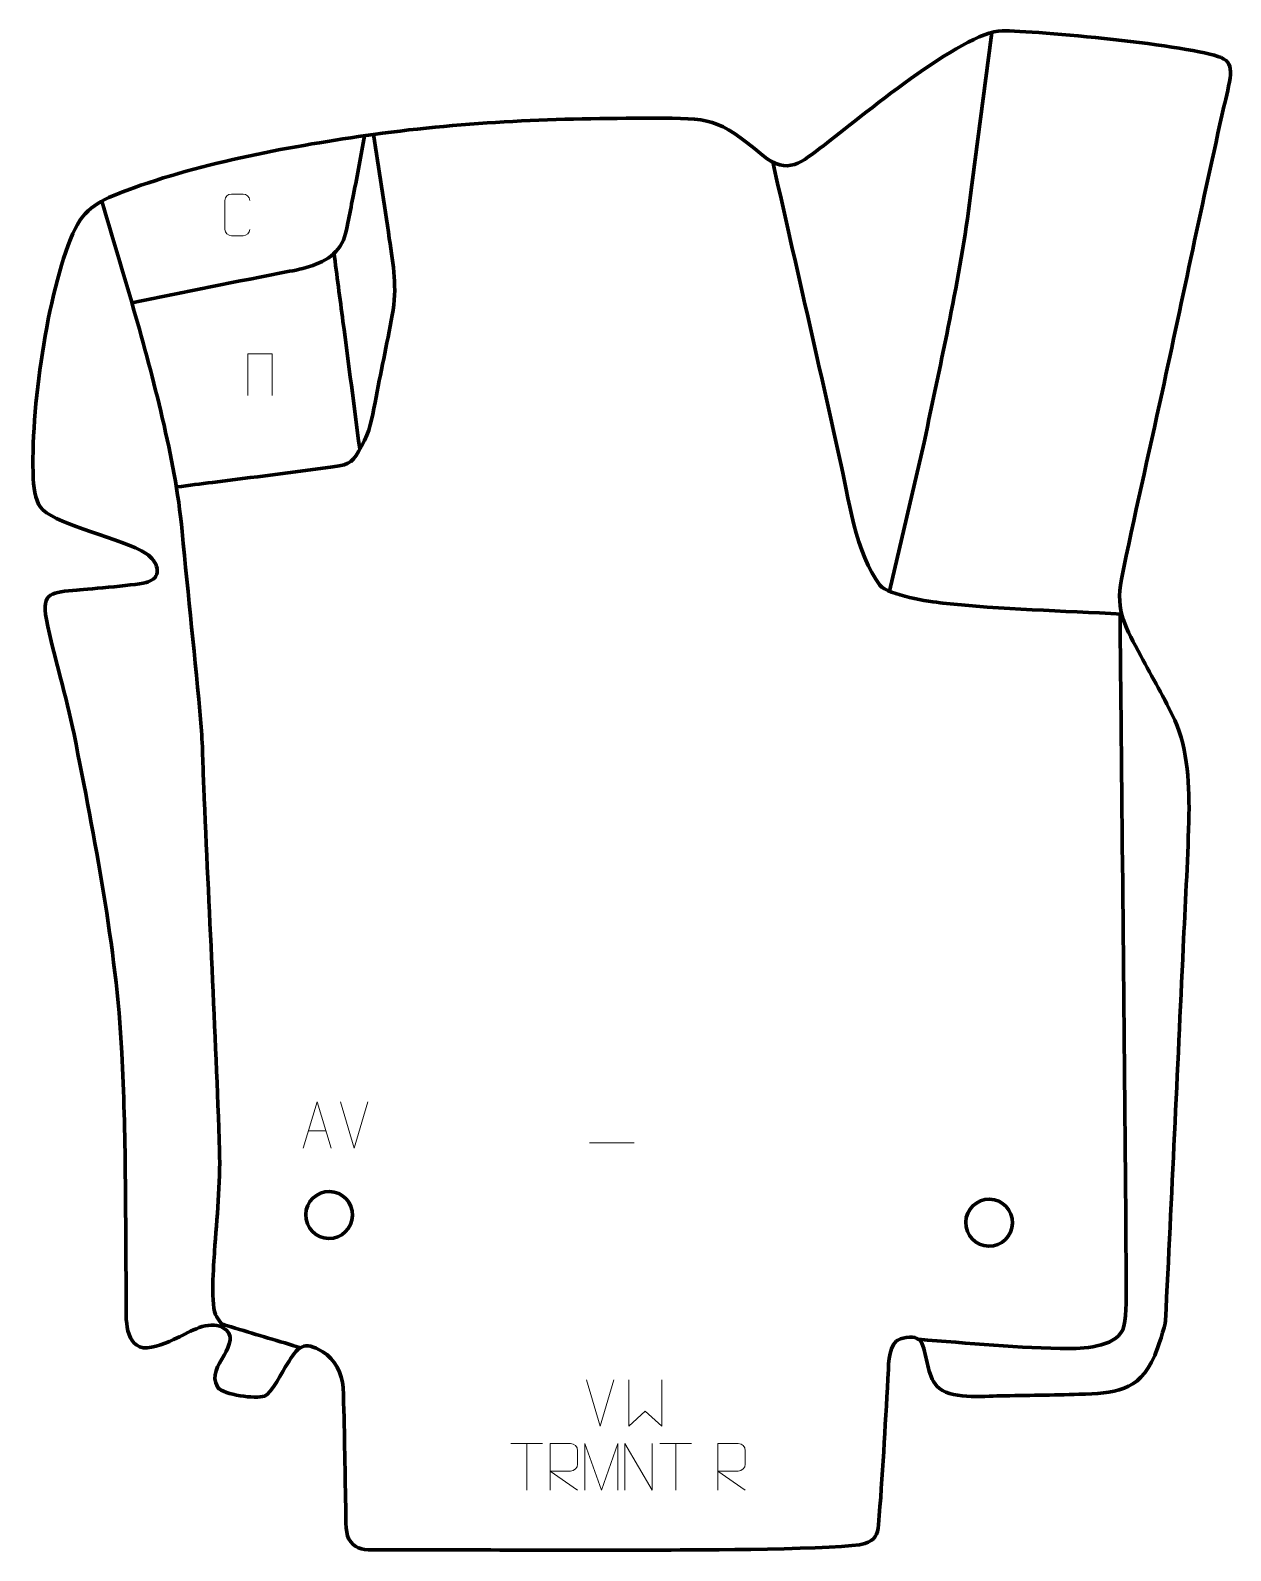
# Model space of a CAD drawing. Header units: millimetres. Extents: x 959 to 1603, y 98 to 914.
import ezdxf

# ---------------------------------------------------------------- set-up
doc = ezdxf.new("R2010")
doc.units = ezdxf.units.MM
doc.header["$MEASUREMENT"] = 0
doc.layers.add('layer 1', color=7, linetype='Continuous')
doc.layers.add('layer 2', color=7, linetype='Continuous')

msp = doc.modelspace()

# ---------------------------------------------------------------- linework, layer by layer
at = {"layer": 'layer 1', "color": 140, "lineweight": 158}
for points, knots in [([(1419.8383, 613.2313), (1419.8383, 613.2313), (1438.4455, 693.0601), (1438.4455, 693.0601), (1438.4455, 693.0601), (1447.6582, 737.8886), (1457.6474, 780.3673), (1463.4182, 825.8456), (1463.4182, 825.8456), (1467.2163, 854.9391), (1471.014, 884.0328), (1474.8119, 913.1263)], [0, 0, 0, 0, 0.25, 0.25, 0.25, 0.25, 0.5, 0.5, 0.5, 0.5, 1, 1, 1, 1]), ([(1013.1169, 768.0091), (1041.3934, 773.9155), (1069.4986, 779.4554), (1097.852, 784.9481), (1097.852, 784.9481), (1107.1136, 786.7429), (1117.7287, 789.1988), (1123.8888, 796.9463), (1123.8888, 796.9463), (1123.8888, 796.9463), (1125.0647, 798.5186), (1125.0647, 798.5186), (1125.0647, 798.5186), (1127.6894, 802.3862), (1128.5162, 808.1193), (1129.4817, 812.6527), (1129.4817, 812.6527), (1130.4573, 817.1352), (1131.2841, 821.6571), (1132.1537, 826.1616), (1132.1537, 826.1616), (1134.2793, 836.6291), (1136.2669, 847.1931), (1138.1056, 857.7174)], [0, 0, 0, 0, 0.14285714, 0.14285714, 0.14285714, 0.14285714, 0.28571429, 0.28571429, 0.28571429, 0.28571429, 0.42857143, 0.42857143, 0.42857143, 0.42857143, 0.57142857, 0.57142857, 0.57142857, 0.57142857, 0.71428571, 0.71428571, 0.71428571, 0.71428571, 1, 1, 1, 1]), ([(1037.4736, 669.2405), (1043.8147, 670.0579), (1050.1559, 670.8751), (1056.497, 671.6925), (1056.497, 671.6925), (1078.032, 674.464), (1099.66, 677.0335), (1121.1597, 680.0092), (1121.1597, 680.0092), (1131.0814, 681.3825), (1131.8392, 682.8144), (1136.4797, 691.1577), (1136.4797, 691.1577), (1141.0843, 699.4362), (1141.9867, 705.4184), (1143.7289, 714.5706), (1143.7289, 714.5706), (1146.7078, 730.2195), (1150.063, 745.7685), (1152.9822, 761.4069), (1152.9822, 761.4069), (1155.7646, 776.4485), (1153.4981, 787.7006), (1151.388, 802.5483), (1151.388, 802.5483), (1148.7416, 821.1701), (1145.8321, 839.8238), (1142.8341, 858.3955)], [0, 0, 0, 0, 0.125, 0.125, 0.125, 0.125, 0.25, 0.25, 0.25, 0.25, 0.375, 0.375, 0.375, 0.375, 0.5, 0.5, 0.5, 0.5, 0.625, 0.625, 0.625, 0.625, 0.75, 0.75, 0.75, 0.75, 1, 1, 1, 1]), ([(1544.5231, 600.9827), (1512.8487, 602.7845), (1479.9966, 603.5344), (1448.5451, 606.9086), (1448.5451, 606.9086), (1441.0208, 607.7157), (1419.4874, 610.9867), (1414.7477, 616.5601), (1414.7477, 616.5601), (1401.9141, 632.5362), (1397.5328, 664.6014), (1393.0509, 684.8354), (1393.0509, 684.8354), (1381.5668, 736.681), (1369.6537, 788.4305), (1357.9907, 840.236), (1357.9907, 840.236), (1357.7093, 841.486), (1357.428, 842.736), (1357.1467, 843.986)], [0, 0, 0, 0, 0.16666667, 0.16666667, 0.16666667, 0.16666667, 0.33333333, 0.33333333, 0.33333333, 0.33333333, 0.5, 0.5, 0.5, 0.5, 0.66666667, 0.66666667, 0.66666667, 0.66666667, 1, 1, 1, 1]), ([(997.0625, 822.648), (1008.5877, 783.6112), (1020.2871, 746.0197), (1029.5499, 706.2714), (1029.5499, 706.2714), (1034.4905, 685.0698), (1038.1055, 667.0718), (1040.1787, 645.2975), (1040.1787, 645.2975), (1043.4418, 611.0698), (1047.1815, 576.7545), (1050.2626, 542.5418), (1050.2626, 542.5418), (1051.2614, 531.4502), (1051.2839, 519.3314), (1051.7739, 508.0784), (1051.7739, 508.0784), (1054.6092, 443.106), (1058.114, 378.0028), (1060.2678, 313.0217), (1060.2678, 313.0217), (1060.7755, 295.7848), (1058.7916, 276.5161), (1057.5782, 259.1597), (1057.5782, 259.1597), (1057.1058, 252.403), (1055.3249, 228.8794), (1058.5903, 224.1307), (1058.5903, 224.1307), (1062.1063, 219.0177), (1060.557, 220.2589), (1066.4787, 218.4763), (1066.4787, 218.4763), (1078.2697, 214.9271), (1090.0698, 211.411), (1101.866, 207.8797), (1101.866, 207.8797), (1101.866, 207.8797), (1103.7, 207.3302), (1103.7, 207.3302)], [0, 0, 0, 0, 0.09090909, 0.09090909, 0.09090909, 0.09090909, 0.18181818, 0.18181818, 0.18181818, 0.18181818, 0.27272727, 0.27272727, 0.27272727, 0.27272727, 0.36363636, 0.36363636, 0.36363636, 0.36363636, 0.45454545, 0.45454545, 0.45454545, 0.45454545, 0.54545455, 0.54545455, 0.54545455, 0.54545455, 0.63636364, 0.63636364, 0.63636364, 0.63636364, 0.72727273, 0.72727273, 0.72727273, 0.72727273, 0.81818182, 0.81818182, 0.81818182, 0.81818182, 1, 1, 1, 1]), ([(1121.6395, 795.0814), (1123.2632, 782.7506), (1124.8868, 770.4198), (1126.5106, 758.089), (1126.5106, 758.089), (1129.5083, 735.3246), (1132.5058, 712.5601), (1135.5035, 689.7956)], [0, 0, 0, 0, 0.33333333, 0.33333333, 0.33333333, 0.33333333, 1, 1, 1, 1]), ([(1435.3045, 211.8411), (1461.8059, 209.8481), (1489.914, 206.9232), (1516.3883, 206.91), (1516.3883, 206.91), (1525.2789, 206.9056), (1543.305, 208.0931), (1545.6775, 218.8866), (1545.6775, 218.8866), (1547.154, 225.6047), (1546.9354, 236.3225), (1546.9196, 243.6915), (1546.9196, 243.6915), (1546.2662, 347.241), (1545.0252, 450.8612), (1544.0379, 554.4149), (1544.0379, 554.4149), (1543.887, 570.2439), (1543.7359, 586.0729), (1543.5843, 601.9019)], [0, 0, 0, 0, 0.16666667, 0.16666667, 0.16666667, 0.16666667, 0.33333333, 0.33333333, 0.33333333, 0.33333333, 0.5, 0.5, 0.5, 0.5, 0.66666667, 0.66666667, 0.66666667, 0.66666667, 1, 1, 1, 1])]:
    msp.add_open_spline(points, degree=3, knots=knots, dxfattribs=at)
at = {"layer": 'layer 1', "color": 142, "lineweight": 200}
for points in [[(1118.8172, 265.9602), (1111.8761, 266.1034), (1106.3654, 271.8465), (1106.5087, 278.7875), (1106.5087, 278.7875), (1106.6519, 285.7285), (1112.3949, 291.2392), (1119.336, 291.096), (1119.336, 291.096), (1126.277, 290.9527), (1131.7877, 285.2097), (1131.6445, 278.2687), (1131.6445, 278.2687), (1131.5012, 271.3277), (1125.7582, 265.8169), (1118.8172, 265.9602)], [(1473.0875, 261.8419), (1466.1465, 261.9851), (1460.6358, 267.7281), (1460.779, 274.6691), (1460.779, 274.6691), (1460.9223, 281.6101), (1466.6652, 287.1209), (1473.6063, 286.9776), (1473.6063, 286.9776), (1480.5473, 286.8344), (1486.058, 281.0914), (1485.9148, 274.1504), (1485.9148, 274.1504), (1485.7715, 267.2094), (1480.0286, 261.6986), (1473.0875, 261.8419)]]:
    msp.add_open_spline(points, degree=3, knots=[0, 0, 0, 0, 0.2, 0.2, 0.2, 0.2, 0.4, 0.4, 0.4, 0.4, 0.6, 0.6, 0.6, 0.6, 1, 1, 1, 1], dxfattribs=at)
at = {"layer": 'layer 2', "color": 242, "lineweight": 158}
msp.add_open_spline([(1597.7995, 899.6535), (1602.3156, 897.5712), (1602.9405, 895.2476), (1602.9036, 890.3416), (1602.9036, 890.3416), (1602.5558, 886.1508), (1600.3805, 877.8426), (1599.3797, 873.4144), (1599.3797, 873.4144), (1587.8812, 822.4288), (1577.2669, 771.0793), (1566.1608, 719.9791), (1566.1608, 719.9791), (1558.9103, 686.6508), (1551.1219, 653.1266), (1544.3427, 619.7369), (1544.3427, 619.7369), (1541.0035, 602.3389), (1546.8245, 593.4336), (1554.7319, 578.6347), (1554.7319, 578.6347), (1560.845, 567.2149), (1567.4717, 555.6956), (1573.0321, 544.0258), (1573.0321, 544.0258), (1580.0198, 528.2344), (1581.0134, 508.7006), (1580.5018, 489.6337), (1580.5018, 489.6337), (1579.8772, 467.2816), (1578.5559, 444.5144), (1577.5153, 422.1547), (1577.5153, 422.1547), (1574.4104, 355.4322), (1571.2925, 288.6852), (1567.9913, 221.9724), (1567.9913, 221.9724), (1567.8329, 218.7706), (1563.6656, 206.5283), (1562.2134, 203.1582), (1562.2134, 203.1582), (1553.3818, 183.1933), (1540.6599, 183.1106), (1521.5506, 182.3408), (1521.5506, 182.3408), (1507.6176, 181.7795), (1493.2537, 181.7745), (1479.2561, 181.4872), (1479.2561, 181.4872), (1470.2072, 181.254), (1451.703, 179.4029), (1445.2981, 186.7659), (1445.2981, 186.7659), (1439.913, 192.9564), (1440.4645, 202.1036), (1437.1604, 209.8263), (1437.1604, 209.8263), (1436.564, 211.2203), (1435.7863, 211.5427), (1434.4436, 212.3542), (1434.4436, 212.3542), (1432.2163, 213.7006), (1425.4142, 212.5876), (1423.462, 210.8328), (1423.462, 210.8328), (1418.8414, 206.6794), (1419.4099, 196.6689), (1419.0447, 190.7256), (1419.0447, 190.7256), (1417.4545, 164.7388), (1416.2036, 138.2236), (1413.9553, 112.3367), (1413.9553, 112.3367), (1413.4872, 106.9467), (1412.2064, 104.1548), (1406.5633, 102.2205), (1406.5633, 102.2205), (1396.1449, 98.8619), (1313.7016, 98.8165), (1299.1644, 98.7367), (1299.1644, 98.7367), (1246.752, 98.4487), (1194.3909, 98.9717), (1142.0072, 98.8437), (1142.0072, 98.8437), (1136.3179, 98.8297), (1132.729, 99.4964), (1129.5726, 104.9385), (1129.5726, 104.9385), (1127.6396, 108.2713), (1128.1282, 117.6897), (1128.0178, 121.9789), (1128.0178, 121.9789), (1127.4685, 143.3067), (1127.4132, 164.6307), (1126.5935, 185.9544), (1126.5935, 185.9544), (1126.0264, 193.4837), (1122.1826, 201.159), (1115.6667, 205.17), (1115.6667, 205.17), (1105.2897, 211.4129), (1102.2788, 207.8368), (1096.4983, 198.4972), (1096.4983, 198.4972), (1094.455, 195.063), (1087.7676, 182.3527), (1084.4685, 181.3223), (1084.4685, 181.3223), (1079.5603, 179.7894), (1062.6086, 181.9052), (1059.3225, 186.0419), (1059.3225, 186.0419), (1055.4634, 192.4605), (1059.5638, 197.5189), (1062.7427, 203.3753), (1062.7427, 203.3753), (1065.5245, 208.5003), (1068.8203, 214.5495), (1061.8768, 218.1566), (1061.8768, 218.1566), (1054.0475, 222.2238), (1044.6124, 215.8792), (1037.5062, 212.6012), (1037.5062, 212.6012), (1032.5689, 210.3237), (1024.8033, 206.7603), (1019.3148, 207.2028), (1019.3148, 207.2028), (1008.4806, 209.3476), (1010.2481, 225.7618), (1010.1671, 233.9973), (1010.1671, 233.9973), (1009.7412, 277.3339), (1010.0938, 322.5517), (1007.85, 365.5522), (1007.85, 365.5522), (1004.7365, 423.1045), (993.2822, 480.0417), (982.2139, 536.4991), (982.2139, 536.4991), (977.9039, 557.2265), (971.6198, 577.4638), (967.3556, 598.1461), (967.3556, 598.1461), (964.2817, 613.0552), (970.6785, 612.6075), (983.7353, 613.8888), (983.7353, 613.8888), (990.9023, 614.5874), (1017.0365, 616.4937), (1022.0358, 618.3261), (1022.0358, 618.3261), (1030.2643, 621.3424), (1026.659, 629.5095), (1021.1257, 633.4149), (1021.1257, 633.4149), (1007.15, 641.9418), (974.4157, 648.4195), (965.4399, 657.0143), (965.4399, 657.0143), (961.8691, 660.4335), (960.5793, 666.7468), (960.2898, 673.6294), (960.2898, 673.6294), (958.7489, 710.2721), (967.7361, 773.2102), (981.5257, 805.2698), (981.5257, 805.2698), (987.8181, 819.4231), (996.4842, 823.1692), (1010.3345, 828.3341), (1010.3345, 828.3341), (1051.3624, 843.6337), (1099.7783, 852.2916), (1142.9144, 858.4069), (1142.9144, 858.4069), (1193.7831, 865.4264), (1241.5828, 867.2262), (1292.8185, 867.1019), (1292.8185, 867.1019), (1323.7438, 867.0268), (1327.3259, 867.662), (1351.7314, 847.2386), (1351.7314, 847.2386), (1365.4574, 836.1735), (1372.54, 843.4384), (1384.541, 852.5132), (1384.541, 852.5132), (1403.1907, 866.6157), (1458.9323, 913.6657), (1480.2622, 913.9783), (1480.2622, 913.9783), (1498.0411, 914.2391), (1582.2447, 906.1923), (1597.7995, 899.6535)], degree=3, knots=[0, 0, 0, 0, 0.02, 0.02, 0.02, 0.02, 0.04, 0.04, 0.04, 0.04, 0.06, 0.06, 0.06, 0.06, 0.08, 0.08, 0.08, 0.08, 0.1, 0.1, 0.1, 0.1, 0.12, 0.12, 0.12, 0.12, 0.14, 0.14, 0.14, 0.14, 0.16, 0.16, 0.16, 0.16, 0.18, 0.18, 0.18, 0.18, 0.2, 0.2, 0.2, 0.2, 0.22, 0.22, 0.22, 0.22, 0.24, 0.24, 0.24, 0.24, 0.26, 0.26, 0.26, 0.26, 0.28, 0.28, 0.28, 0.28, 0.3, 0.3, 0.3, 0.3, 0.32, 0.32, 0.32, 0.32, 0.34, 0.34, 0.34, 0.34, 0.36, 0.36, 0.36, 0.36, 0.38, 0.38, 0.38, 0.38, 0.4, 0.4, 0.4, 0.4, 0.42, 0.42, 0.42, 0.42, 0.44, 0.44, 0.44, 0.44, 0.46, 0.46, 0.46, 0.46, 0.48, 0.48, 0.48, 0.48, 0.5, 0.5, 0.5, 0.5, 0.52, 0.52, 0.52, 0.52, 0.54, 0.54, 0.54, 0.54, 0.56, 0.56, 0.56, 0.56, 0.58, 0.58, 0.58, 0.58, 0.6, 0.6, 0.6, 0.6, 0.62, 0.62, 0.62, 0.62, 0.64, 0.64, 0.64, 0.64, 0.66, 0.66, 0.66, 0.66, 0.68, 0.68, 0.68, 0.68, 0.7, 0.7, 0.7, 0.7, 0.72, 0.72, 0.72, 0.72, 0.74, 0.74, 0.74, 0.74, 0.76, 0.76, 0.76, 0.76, 0.78, 0.78, 0.78, 0.78, 0.8, 0.8, 0.8, 0.8, 0.82, 0.82, 0.82, 0.82, 0.84, 0.84, 0.84, 0.84, 0.86, 0.86, 0.86, 0.86, 0.88, 0.88, 0.88, 0.88, 0.9, 0.9, 0.9, 0.9, 0.92, 0.92, 0.92, 0.92, 0.94, 0.94, 0.94, 0.94, 0.96, 0.96, 0.96, 0.96, 1, 1, 1, 1], dxfattribs=at)
at = {"layer": 'layer 2', "color": 250, "lineweight": 9}
for points, knots in [([(1076.4767, 807.4858), (1076.3515, 805.4048), (1074.8493, 804.0796), (1072.9256, 804.0699), (1072.9256, 804.0699), (1070.837, 804.0702), (1068.7484, 804.0702), (1066.6601, 804.0699), (1066.6601, 804.0699), (1064.9359, 803.9755), (1063.1695, 805.6634), (1063.1795, 807.4702), (1063.1795, 807.4702), (1063.1799, 812.6384), (1063.1799, 817.8061), (1063.1795, 822.9735), (1063.1795, 822.9735), (1063.1833, 824.8886), (1064.7478, 826.4285), (1066.6757, 826.4164), (1066.6757, 826.4164), (1068.7587, 826.4164), (1070.8422, 826.4164), (1072.9256, 826.4164), (1072.9256, 826.4164), (1074.6691, 826.4482), (1076.4528, 825.1123), (1076.4767, 822.9289)], [0, 0, 0, 0, 0.125, 0.125, 0.125, 0.125, 0.25, 0.25, 0.25, 0.25, 0.375, 0.375, 0.375, 0.375, 0.5, 0.5, 0.5, 0.5, 0.625, 0.625, 0.625, 0.625, 0.75, 0.75, 0.75, 0.75, 1, 1, 1, 1]), ([(1075.4398, 718.3413), (1075.4398, 718.3413), (1075.4398, 740.6916), (1075.4398, 740.6916), (1075.4398, 740.6916), (1075.4398, 740.6916), (1088.5581, 740.6916), (1088.5581, 740.6916), (1088.5581, 740.6916), (1088.5581, 740.6916), (1088.5581, 718.3413), (1088.5581, 718.3413)], [0, 0, 0, 0, 0.25, 0.25, 0.25, 0.25, 0.5, 0.5, 0.5, 0.5, 1, 1, 1, 1]), ([(1105.2356, 314.3961), (1105.2356, 314.3961), (1112.6066, 339.3496), (1112.6066, 339.3496), (1112.6066, 339.3496), (1112.6066, 339.3496), (1120.1765, 314.3961), (1120.1765, 314.3961)], [0, 0, 0, 0, 0.33333333, 0.33333333, 0.33333333, 0.33333333, 1, 1, 1, 1]), ([(1279.8983, 190.1659), (1279.8983, 190.1659), (1279.8983, 165.2079), (1279.8983, 165.2079), (1279.8983, 165.2079), (1279.8983, 165.2079), (1288.741, 173.2726), (1288.741, 173.2726), (1288.741, 173.2726), (1288.741, 173.2726), (1297.5834, 165.2085), (1297.5834, 165.2085), (1297.5834, 165.2085), (1297.5834, 165.2085), (1297.5834, 190.1659), (1297.5834, 190.1659)], [0, 0, 0, 0, 0.2, 0.2, 0.2, 0.2, 0.4, 0.4, 0.4, 0.4, 0.6, 0.6, 0.6, 0.6, 1, 1, 1, 1]), ([(1237.7865, 130.9461), (1237.7865, 130.9461), (1237.7865, 155.8996), (1237.7865, 155.8996), (1237.7865, 155.8996), (1241.3813, 155.8996), (1244.9768, 155.8996), (1248.572, 155.8996), (1248.572, 155.8996), (1250.8973, 155.8619), (1252.4546, 154.3719), (1252.4505, 152.0055), (1252.4505, 152.0055), (1252.4501, 149.97), (1252.4501, 146.9106), (1252.4505, 144.8746), (1252.4505, 144.8746), (1252.444, 142.9991), (1250.6317, 141.0573), (1248.6222, 141.0382), (1248.6222, 141.0382), (1248.6222, 141.0382), (1237.7865, 141.0382), (1237.7865, 141.0382), (1237.7865, 141.0382), (1237.7865, 141.0382), (1252.4412, 130.9461), (1252.4412, 130.9461)], [0, 0, 0, 0, 0.125, 0.125, 0.125, 0.125, 0.25, 0.25, 0.25, 0.25, 0.375, 0.375, 0.375, 0.375, 0.5, 0.5, 0.5, 0.5, 0.625, 0.625, 0.625, 0.625, 0.75, 0.75, 0.75, 0.75, 1, 1, 1, 1]), ([(1256.276, 130.9439), (1256.276, 130.9439), (1256.276, 155.9018), (1256.276, 155.9018), (1256.276, 155.9018), (1256.276, 155.9018), (1265.2011, 130.9439), (1265.2011, 130.9439), (1265.2011, 130.9439), (1265.2011, 130.9439), (1273.961, 155.9013), (1273.961, 155.9013), (1273.961, 155.9013), (1273.961, 155.9013), (1273.961, 130.9439), (1273.961, 130.9439)], [0, 0, 0, 0, 0.2, 0.2, 0.2, 0.2, 0.4, 0.4, 0.4, 0.4, 0.6, 0.6, 0.6, 0.6, 1, 1, 1, 1]), ([(1277.7911, 130.9461), (1277.7911, 130.9461), (1277.7911, 155.8996), (1277.7911, 155.8996), (1277.7911, 155.8996), (1277.7911, 155.8996), (1292.4459, 130.9461), (1292.4459, 130.9461), (1292.4459, 130.9461), (1292.4459, 130.9461), (1292.4459, 155.8996), (1292.4459, 155.8996)], [0, 0, 0, 0, 0.25, 0.25, 0.25, 0.25, 0.5, 0.5, 0.5, 0.5, 1, 1, 1, 1]), ([(1327.7865, 130.9461), (1327.7865, 130.9461), (1327.7865, 155.8996), (1327.7865, 155.8996), (1327.7865, 155.8996), (1331.3813, 155.8996), (1334.9768, 155.8996), (1338.572, 155.8996), (1338.572, 155.8996), (1340.8973, 155.8619), (1342.4546, 154.3719), (1342.4505, 152.0055), (1342.4505, 152.0055), (1342.4501, 149.97), (1342.4501, 146.9106), (1342.4505, 144.8746), (1342.4505, 144.8746), (1342.444, 142.9991), (1340.6317, 141.0573), (1338.6222, 141.0382), (1338.6222, 141.0382), (1338.6222, 141.0382), (1327.7865, 141.0382), (1327.7865, 141.0382), (1327.7865, 141.0382), (1327.7865, 141.0382), (1342.4412, 130.9461), (1342.4412, 130.9461)], [0, 0, 0, 0, 0.125, 0.125, 0.125, 0.125, 0.25, 0.25, 0.25, 0.25, 0.375, 0.375, 0.375, 0.375, 0.5, 0.5, 0.5, 0.5, 0.625, 0.625, 0.625, 0.625, 0.75, 0.75, 0.75, 0.75, 1, 1, 1, 1])]:
    msp.add_open_spline(points, degree=3, knots=knots, dxfattribs=at)
for points in [[(1132.5951, 314.3888), (1132.5951, 314.3888), (1125.2733, 339.3424), (1125.2733, 339.3424)], [(1139.917, 339.3424), (1139.917, 339.3424), (1132.5952, 314.3888), (1132.5952, 314.3888)], [(1107.9582, 323.6455), (1107.9582, 323.6455), (1117.4539, 323.6455), (1117.4539, 323.6455)], [(1258.9233, 317.2955), (1258.9233, 317.2955), (1282.9013, 317.2955), (1282.9013, 317.2955)], [(1264.603, 165.21), (1264.603, 165.21), (1257.2812, 190.1636), (1257.2812, 190.1636)], [(1271.9249, 190.1636), (1271.9249, 190.1636), (1264.6031, 165.21), (1264.6031, 165.21)], [(1216.6249, 155.8761), (1216.6249, 155.8761), (1233.6121, 155.8761), (1233.6121, 155.8761)], [(1225.1187, 130.9461), (1225.1187, 130.9461), (1225.1187, 155.8996), (1225.1187, 155.8996)], [(1296.6249, 155.8761), (1296.6249, 155.8761), (1313.6121, 155.8761), (1313.6121, 155.8761)], [(1305.1187, 130.9461), (1305.1187, 130.9461), (1305.1187, 155.8996), (1305.1187, 155.8996)]]:
    msp.add_open_spline(points, degree=3, dxfattribs=at)

doc.saveas('drawing.dxf')
